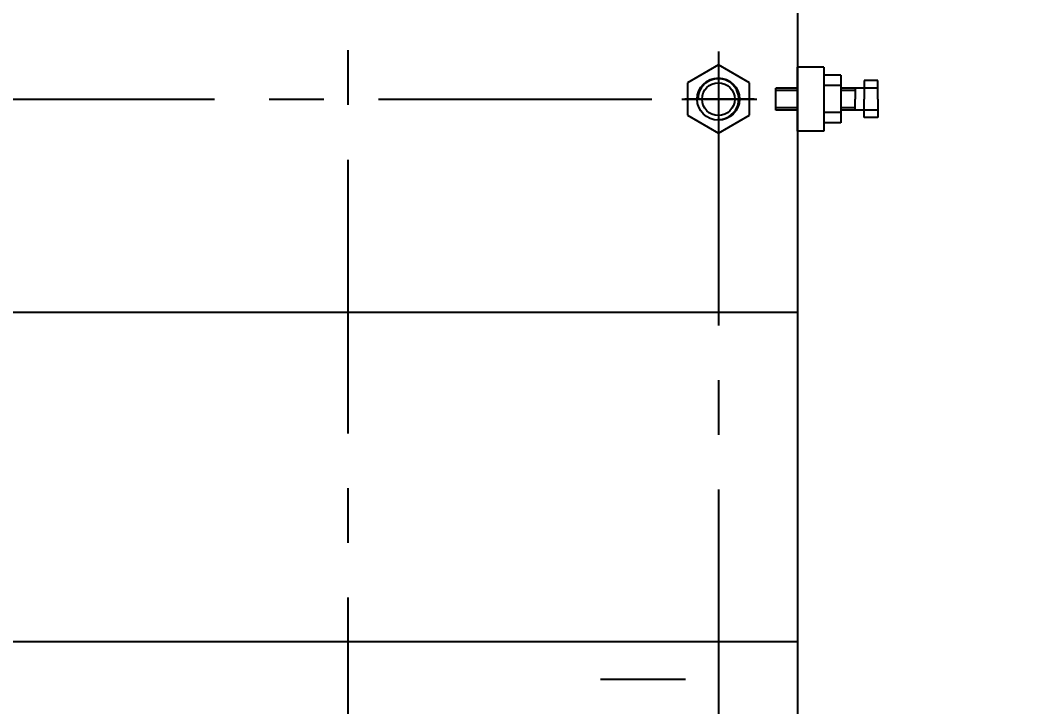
# Model space of a CAD drawing. Header units: millimetres. Extents: x 0 to 12600, y -343 to 8910.
# Drawn here: x 3770 to 5173, y 6481 to 7421 of the extents above; entities that cross this region are included whole.
import ezdxf

# ---------------------------------------------------------------- set-up
doc = ezdxf.new("R2010")
doc.units = ezdxf.units.MM
doc.header["$LTSCALE"] = 300
doc.linetypes.add('G', pattern=[2, 1.25, -0.25, 0.25, -0.25])
doc.linetypes.add('K', pattern=[2.5, 1.25, -0.25, 0.25, -0.25, 0.25, -0.25])
for name, color, linetype in [('01', 7, 'Continuous'), ('02', 1, 'Continuous'), ('05', 142, 'G'), ('07', 6, 'K'), ('08', 1, 'Continuous')]:
    doc.layers.add(name, color=color, linetype=linetype)
doc.styles.get("Standard").update_dxf_attribs({"font": 'isocp', "width": 0.707, "bigfont": 'intecad.shx'})
doc.dimstyles.new('INTE', dxfattribs={"dimscale": 30, "dimtxt": 3.5, "dimasz": 3, "dimexe": 3, "dimexo": 0, "dimgap": 1, "dimtad": 1, "dimdec": 1, "dimdsep": 46, "dimtxsty": 'Standard', "dimcen": 0, "dimclrd": 1, "dimclre": 1, "dimclrt": 3, "dimaunit": 1, "dimadec": 0, "dimazin": 0, "dimtfac": 1, "dimtdec": 1, "dimtmove": 0, "dimatfit": 0, "dimfxl": 1, "dimarcsym": 0})

# ---------------------------------------------------------------- blocks, each defined once
blk = doc.blocks.new('*D77')
at = {"layer": '08', "color": 1, "lineweight": -2}
for p, q in [((4218.7, 7829.8), (4218.7, 8186.8)), ((6313.2, 5854.2), (6313.2, 8186.8)), ((4308.7, 8096.8), (6223.2, 8096.8))]:
    blk.add_line(p, q, dxfattribs=at)
at = {"layer": '08', "color": 1}
for points in [[(4308.7, 8111.8), (4308.7, 8081.8), (4218.7, 8096.8)], [(6223.2, 8111.8), (6223.2, 8081.8), (6313.2, 8096.8)]]:
    blk.add_solid(points, dxfattribs=at)
at = {"layer": 'Defpoints', "color": 0}
for p in [(6313.2, 8096.8), (4218.7, 7829.8), (6313.2, 5854.2)]:
    blk.add_point(p, dxfattribs=at)
at = {"layer": '08', "color": 3, "insert": (5266, 8179.3), "char_height": 105, "attachment_point": 5}
blk.add_mtext('2094.5', dxfattribs=at)
blk = doc.blocks.new('*U102')
at = {"layer": '01'}
for p, q in [((0, 46.8), (-42.5, 22.2)), ((42.5, 22.2), (0, 46.8)), ((-42.5, 22.2), (-42.5, -22.2)), ((42.5, -22.2), (42.5, 22.2)), ((-42.5, -22.2), (0, -46.8)), ((0, -46.8), (42.5, -22.2))]:
    blk.add_line(p, q, dxfattribs=at)
blk.add_circle((0, 0), 22.4, dxfattribs=at)
at = {"layer": '02'}
blk.add_arc((0, 0), 28, 267.9512, 182.0468, dxfattribs=at)
at = {"layer": '05'}
for p, q in [((0, 50.8), (0, -51.8)), ((49.1, 0), (-46.1, 0))]:
    blk.add_line(p, q, dxfattribs=at)
blk = doc.blocks.new('S DSFSDF')
blk.add_line((13107.2, 18964.2), (13172.5, 18964.2))
at = {"layer": '01'}
for p, q in [((13139.9, 19015.1), (13114.4, 19015.1)), ((13114.4, 19015.1), (13114.4, 18996.4)), ((13124.9, 19015.1), (13124.9, 18996.4)), ((13139.9, 19015.1), (13165.3, 19015.1)), ((13154.9, 19015.1), (13154.9, 18996.4)), ((13165.3, 19015.1), (13165.3, 18996.4)), ((13114.4, 18996.4), (13139.9, 18996.4)), ((13124.9, 18996.4), (13124.9, 18964.2)), ((13165.3, 18996.4), (13139.9, 18996.4)), ((13154.9, 18996.4), (13154.9, 18964.2)), ((13124.9, 18983.7), (13139.9, 18983.7)), ((13154.9, 18983.7), (13139.9, 18983.7)), ((13107.2, 18964.2), (13107.2, 18940.8)), ((13121.4, 18964.2), (13121.4, 18940.8)), ((13158.3, 18964.2), (13158.3, 18940.8)), ((13172.5, 18964.2), (13172.5, 18940.8)), ((13095.9, 18940.8), (13095.9, 18904.8)), ((13095.9, 18940.8), (13183.9, 18940.8)), ((13183.9, 18940.8), (13183.9, 18904.8)), ((13183.9, 18904.8), (13095.9, 18904.8)), ((13124.9, 18904.8), (13124.9, 18875)), ((13154.9, 18904.8), (13154.9, 18875)), ((13154.9, 18875), (13124.9, 18875))]:
    blk.add_line(p, q, dxfattribs=at)
at = {"layer": '02'}
for p, q in [((13127.9, 18983.7), (13127.9, 18964.2)), ((13151.9, 18983.7), (13151.9, 18964.2)), ((13127.9, 18904.8), (13127.9, 18875)), ((13151.9, 18904.8), (13151.9, 18875))]:
    blk.add_line(p, q, dxfattribs=at)
at = {"layer": '07', "rotation": 90}
blk.add_blockref('*U102', (13139.9, 18796.3), dxfattribs=at)

msp = doc.modelspace()

# ---------------------------------------------------------------- linework, layer by layer
at = {"layer": '01'}
for p, q in [((4835.24, 7496.66), (4835.24, 6291.12)), ((3602.24, 7020.89), (4835.24, 7020.89)), ((3602.24, 6569.89), (4835.24, 6569.89))]:
    msp.add_line(p, q, dxfattribs=at)
at = {"layer": '01', "color": 7, "linetype": 'Continuous'}
msp.add_circle((4726.74, 7312.89), 29, dxfattribs=at)
at = {"layer": '05'}
for p, q in [((4218.74, 7829.84), (4218.74, 6022.88)), ((4726.74, 7377.91), (4726.74, 6294.31)), ((3660.75, 7312.89), (4692.4, 7312.89)), ((4676.75, 7312.89), (4779.33, 7312.89))]:
    msp.add_line(p, q, dxfattribs=at)
at = {"layer": '07'}
msp.add_line((4681.59, 6517.89), (4565.23, 6517.89), dxfattribs=at)

# ---------------------------------------------------------------- block references
at = {"layer": '02', "rotation": 270}
msp.add_blockref('S DSFSDF', (-14069.55, 20452.74), dxfattribs=at)

# ---------------------------------------------------------------- dimensions: what is measured, and where the dimension line sits
at = {"layer": '08'}
dim = msp.add_linear_dim(base=(6313.24, 8096.75), p1=(4218.74, 7829.84), p2=(6313.24, 5854.2), dimstyle='INTE', dxfattribs=at)
dim.commit()
dim.dimension.update_dxf_attribs({"geometry": '*D77', "text_midpoint": (5265.99, 8179.26)})

doc.saveas('drawing.dxf')
